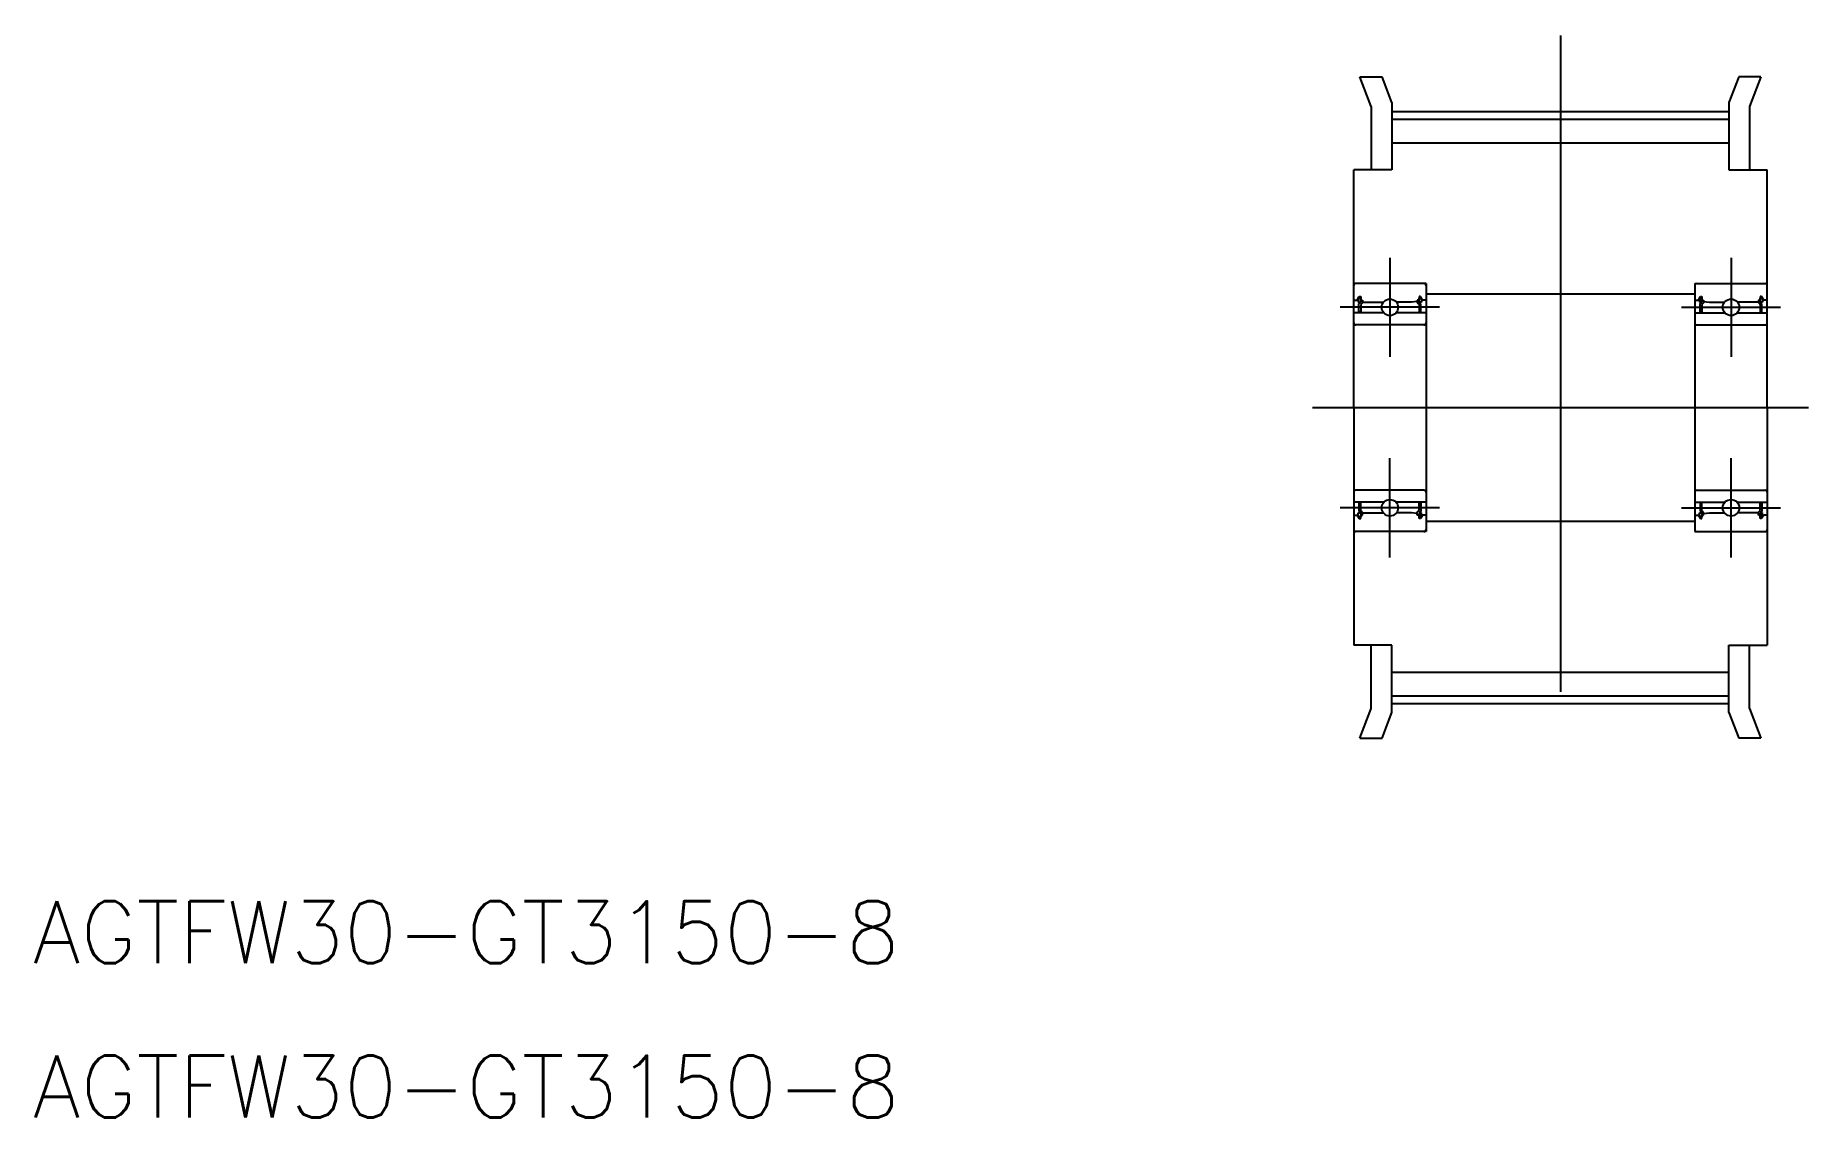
# Model space of a CAD drawing. Extents: x -63.8 to 22, y -34.3 to 18.
import ezdxf

# ---------------------------------------------------------------- set-up
doc = ezdxf.new("R2010")
doc.units = 0
doc.linetypes.add('CENTER', pattern=[50.8, 31.75, -6.35, 6.35, -6.35])
doc.layers.get('0').update_dxf_attribs({"linetype": 'CONTINUOUS'})
doc.layers.add('CENTER', color=1, linetype='CENTER')
doc.styles.get("Standard").update_dxf_attribs({"font": 'txt.shx', "height": 3, "bigfont": 'bigfont.shx'})

msp = doc.modelspace()

# ---------------------------------------------------------------- linework, layer by layer
at = {"color": 7, "linetype": 'CONTINUOUS'}
for p, q in [((0.3, 16), (1.371, 16)), ((0.85, 14.565), (0.3, 16)), ((1.85, 14.75), (1.371, 16)), ((18.629, 16), (18.15, 14.75)), ((19.7, 16), (18.629, 16)), ((19.7, 16), (19.15, 14.565)), ((1.85, 14.75), (1.85, 11.5)), ((18.15, 14.75), (18.15, 11.5)), ((0.85, 14.565), (0.85, 11.5)), ((1.85, 13.945), (18.15, 13.945)), ((19.15, 14.565), (19.15, 11.5)), ((1.85, 12.805), (18.15, 12.805)), ((1.85, 11.5), (0, 11.5)), ((0, 0), (0, 11.5)), ((18.15, 11.5), (20, 11.5)), ((20, 0), (20, 11.5)), ((3.5, 6), (0, 6)), ((0, 5.2), (0.17, 5.2)), ((0.17, 5.2), (0.268, 5.37)), ((0.219, 5.285), (0.219, 5.1)), ((0.34, 5.285), (0.219, 5.285)), ((0.268, 5.37), (0.34, 5.37)), ((0.34, 5.37), (0.34, 5.2)), ((0.34, 5.1), (0.34, 5.285)), ((0.34, 5.2), (0.425, 5.2)), ((0.425, 5.2), (0.425, 5.065)), ((3.075, 5.2), (3.075, 5.065)), ((3.16, 5.2), (3.075, 5.2)), ((3.232, 5.37), (3.16, 5.37)), ((3.16, 5.37), (3.16, 5.2)), ((3.16, 5.285), (3.281, 5.285)), ((3.16, 5.1), (3.16, 5.285)), ((3.33, 5.2), (3.232, 5.37)), ((3.281, 5.285), (3.281, 5.1)), ((3.5, 5.2), (3.33, 5.2)), ((3.5, 6), (3.5, -6)), ((3.5, 5.5), (16.5, 5.5)), ((16.5, 6), (16.5, -6)), ((16.5, 6), (20, 6)), ((16.5, 5.2), (16.67, 5.2)), ((16.67, 5.2), (16.768, 5.37)), ((16.84, 5.285), (16.719, 5.285)), ((16.719, 5.285), (16.719, 5.1)), ((16.768, 5.37), (16.84, 5.37)), ((16.84, 5.37), (16.84, 5.2)), ((16.84, 5.1), (16.84, 5.285)), ((16.84, 5.2), (16.925, 5.2)), ((16.925, 5.2), (16.925, 5.065)), ((19.66, 5.2), (19.575, 5.2)), ((19.575, 5.2), (19.575, 5.065)), ((19.732, 5.37), (19.66, 5.37)), ((19.66, 5.37), (19.66, 5.2)), ((19.66, 5.285), (19.781, 5.285)), ((19.66, 5.1), (19.66, 5.285)), ((19.83, 5.2), (19.732, 5.37)), ((19.781, 5.285), (19.781, 5.1)), ((20, 5.2), (19.83, 5.2)), ((1.46, 4.575), (0, 4.575)), ((0.219, 5.1), (0.34, 5.1)), ((0.255, 5.015), (0.34, 5.1)), ((0.255, 4.575), (0.255, 5.015)), ((0.34, 4.628), (0.255, 4.628)), ((0.425, 5.065), (0.34, 4.98)), ((0.34, 4.98), (0.34, 4.575)), ((0.425, 5.13), (0.455, 5.1)), ((0.455, 5.1), (1.438, 5.1)), ((3.5, 4.575), (2.04, 4.575)), ((2.795, 5.1), (2.062, 5.1)), ((3.075, 5.13), (2.795, 5.1)), ((3.075, 5.065), (3.16, 4.98)), ((3.281, 5.1), (3.16, 5.1)), ((3.245, 5.015), (3.16, 5.1)), ((3.16, 4.98), (3.16, 4.575)), ((3.16, 4.628), (3.245, 4.628)), ((3.245, 4.575), (3.245, 5.015)), ((16.5, 4.575), (17.96, 4.575)), ((16.719, 5.1), (16.84, 5.1)), ((16.755, 5.015), (16.84, 5.1)), ((16.755, 4.575), (16.755, 5.015)), ((16.84, 4.628), (16.755, 4.628)), ((16.925, 5.065), (16.84, 4.98)), ((16.84, 4.98), (16.84, 4.575)), ((16.925, 5.13), (17.205, 5.1)), ((17.205, 5.1), (17.938, 5.1)), ((18.54, 4.575), (20, 4.575)), ((19.545, 5.1), (18.562, 5.1)), ((19.575, 5.13), (19.545, 5.1)), ((19.575, 5.065), (19.66, 4.98)), ((19.781, 5.1), (19.66, 5.1)), ((19.745, 5.015), (19.66, 5.1)), ((19.66, 4.98), (19.66, 4.575)), ((19.66, 4.628), (19.745, 4.628)), ((19.745, 4.575), (19.745, 5.015)), ((3.4, 4), (0.1, 4)), ((16.6, 4), (19.9, 4)), ((0, 0), (0, -11.5)), ((20, 0), (20, -11.5)), ((3.4, -4), (0.1, -4)), ((16.6, -4), (19.9, -4)), ((1.46, -4.575), (0, -4.575)), ((0.219, -5.285), (0.219, -5.1)), ((0.219, -5.1), (0.34, -5.1)), ((0.255, -4.575), (0.255, -5.015)), ((0.34, -4.628), (0.255, -4.628)), ((0.255, -5.015), (0.34, -5.1)), ((0.34, -4.98), (0.34, -4.575)), ((0.425, -5.065), (0.34, -4.98)), ((0.34, -5.1), (0.34, -5.285)), ((0.425, -5.2), (0.425, -5.065)), ((0.425, -5.13), (0.455, -5.1)), ((0.455, -5.1), (1.438, -5.1)), ((3.5, -4.575), (2.04, -4.575)), ((2.795, -5.1), (2.062, -5.1)), ((3.075, -5.13), (2.795, -5.1)), ((3.075, -5.065), (3.16, -4.98)), ((3.075, -5.2), (3.075, -5.065)), ((3.16, -4.98), (3.16, -4.575)), ((3.16, -4.628), (3.245, -4.628)), ((3.245, -5.015), (3.16, -5.1)), ((3.281, -5.1), (3.16, -5.1)), ((3.16, -5.1), (3.16, -5.285)), ((3.245, -4.575), (3.245, -5.015)), ((3.281, -5.285), (3.281, -5.1)), ((16.5, -4.575), (17.96, -4.575)), ((16.719, -5.1), (16.84, -5.1)), ((16.719, -5.285), (16.719, -5.1)), ((16.755, -4.575), (16.755, -5.015)), ((16.84, -4.628), (16.755, -4.628)), ((16.755, -5.015), (16.84, -5.1)), ((16.84, -4.98), (16.84, -4.575)), ((16.925, -5.065), (16.84, -4.98)), ((16.84, -5.1), (16.84, -5.285)), ((16.925, -5.2), (16.925, -5.065)), ((16.925, -5.13), (17.205, -5.1)), ((17.205, -5.1), (17.938, -5.1)), ((18.54, -4.575), (20, -4.575)), ((19.545, -5.1), (18.562, -5.1)), ((19.575, -5.13), (19.545, -5.1)), ((19.575, -5.065), (19.66, -4.98)), ((19.575, -5.2), (19.575, -5.065)), ((19.66, -4.98), (19.66, -4.575)), ((19.66, -4.628), (19.745, -4.628)), ((19.745, -5.015), (19.66, -5.1)), ((19.781, -5.1), (19.66, -5.1)), ((19.66, -5.1), (19.66, -5.285)), ((19.745, -4.575), (19.745, -5.015)), ((19.781, -5.285), (19.781, -5.1)), ((0, -5.2), (0.17, -5.2)), ((3.5, -6), (0, -6)), ((0.17, -5.2), (0.268, -5.37)), ((0.34, -5.285), (0.219, -5.285)), ((0.268, -5.37), (0.34, -5.37)), ((0.34, -5.2), (0.425, -5.2)), ((0.34, -5.37), (0.34, -5.2)), ((3.16, -5.2), (3.075, -5.2)), ((3.16, -5.37), (3.16, -5.2)), ((3.16, -5.285), (3.281, -5.285)), ((3.232, -5.37), (3.16, -5.37)), ((3.33, -5.2), (3.232, -5.37)), ((3.5, -5.2), (3.33, -5.2)), ((3.5, -5.5), (16.5, -5.5)), ((16.5, -5.2), (16.67, -5.2)), ((16.5, -6), (20, -6)), ((16.67, -5.2), (16.768, -5.37)), ((16.84, -5.285), (16.719, -5.285)), ((16.768, -5.37), (16.84, -5.37)), ((16.84, -5.37), (16.84, -5.2)), ((16.84, -5.2), (16.925, -5.2)), ((19.66, -5.2), (19.575, -5.2)), ((19.66, -5.37), (19.66, -5.2)), ((19.66, -5.285), (19.781, -5.285)), ((19.732, -5.37), (19.66, -5.37)), ((19.83, -5.2), (19.732, -5.37)), ((20, -5.2), (19.83, -5.2)), ((1.85, -11.5), (0, -11.5)), ((0.85, -14.565), (0.85, -11.5)), ((1.85, -14.75), (1.85, -11.5)), ((18.15, -14.75), (18.15, -11.5)), ((18.15, -11.5), (20, -11.5)), ((19.15, -14.565), (19.15, -11.5)), ((1.85, -12.805), (18.15, -12.805)), ((0.3, -16), (0.85, -14.565)), ((1.85, -13.945), (18.15, -13.945)), ((19.15, -14.565), (19.7, -16)), ((1.371, -16), (1.85, -14.75)), ((18.15, -14.75), (18.629, -16)), ((0.3, -16), (1.371, -16)), ((19.7, -16), (18.629, -16))]:
    msp.add_line(p, q, dxfattribs=at)
for centre in [(1.75, 4.85), (18.25, 4.85), (1.75, -4.85), (18.25, -4.85)]:
    msp.add_circle(centre, 0.4, dxfattribs=at)
for centre, start, end in [((0.1, 5.9), 90, 180), ((3.4, 5.9), 0, 90), ((16.6, 5.9), 90, 180), ((19.9, 5.9), 0, 90), ((0.1, 4.1), 180, 270), ((3.4, 4.1), 270, 0), ((16.6, 4.1), 180, 270), ((19.9, 4.1), 270, 0), ((0.1, -4.1), 90, 180), ((3.4, -4.1), 360, 90), ((16.6, -4.1), 90, 180), ((19.9, -4.1), 0, 90), ((0.1, -5.9), 180, 270), ((3.4, -5.9), 270, 0), ((16.6, -5.9), 180, 270), ((19.9, -5.9), 270, 0)]:
    msp.add_arc(centre, 0.1, start, end, dxfattribs=at)
at = {"layer": 'CENTER', "color": 1, "linetype": 'CENTER'}
for p, q in [((10, 18), (10, -18)), ((1.85, 14.325), (18.15, 14.325)), ((1.75, 7.25), (1.75, 2.45)), ((18.25, 7.25), (18.25, 2.45)), ((4.15, 4.85), (-0.65, 4.85)), ((15.85, 4.85), (20.65, 4.85)), ((-2, 0), (22, 0)), ((1.75, -7.25), (1.75, -2.45)), ((18.25, -7.25), (18.25, -2.45)), ((4.15, -4.85), (-0.65, -4.85)), ((15.85, -4.85), (20.65, -4.85)), ((1.85, -14.325), (18.15, -14.325))]:
    msp.add_line(p, q, dxfattribs=at)

# ---------------------------------------------------------------- texts
at = {"color": 7, "linetype": 'CONTINUOUS'}
for p in [(-63.889, -26.881), (-63.889, -34.347)]:
    msp.add_text('AGTFW30-GT3150-8', height=3, dxfattribs=at).set_placement(p)

doc.saveas('drawing.dxf')
